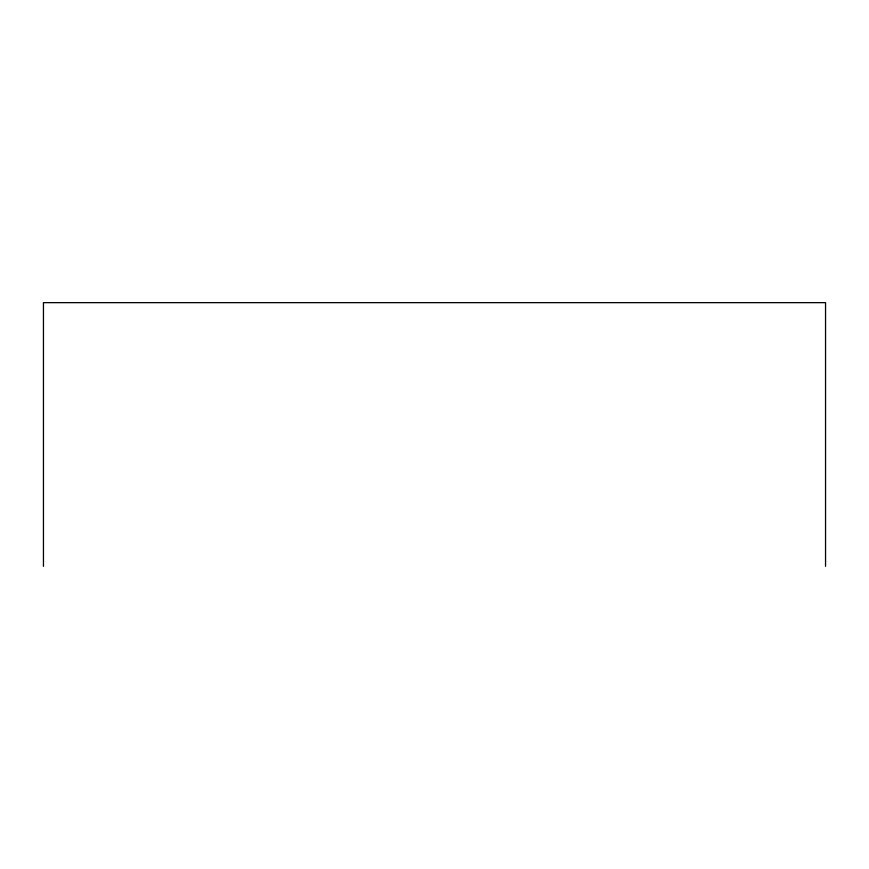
<?xml version="1.0" encoding="UTF-8"?>
<svg xmlns="http://www.w3.org/2000/svg" width="869" height="869" viewBox="0 0 869 869"><rect width="100%" height="100%" fill="white"/><g stroke="black" fill="none" stroke-linecap="round" stroke-linejoin="round"><path stroke-width="1.3" d="M825.55 566.349L825.55 302.651L43.45 302.651L43.45 566.349"/></g></svg>
